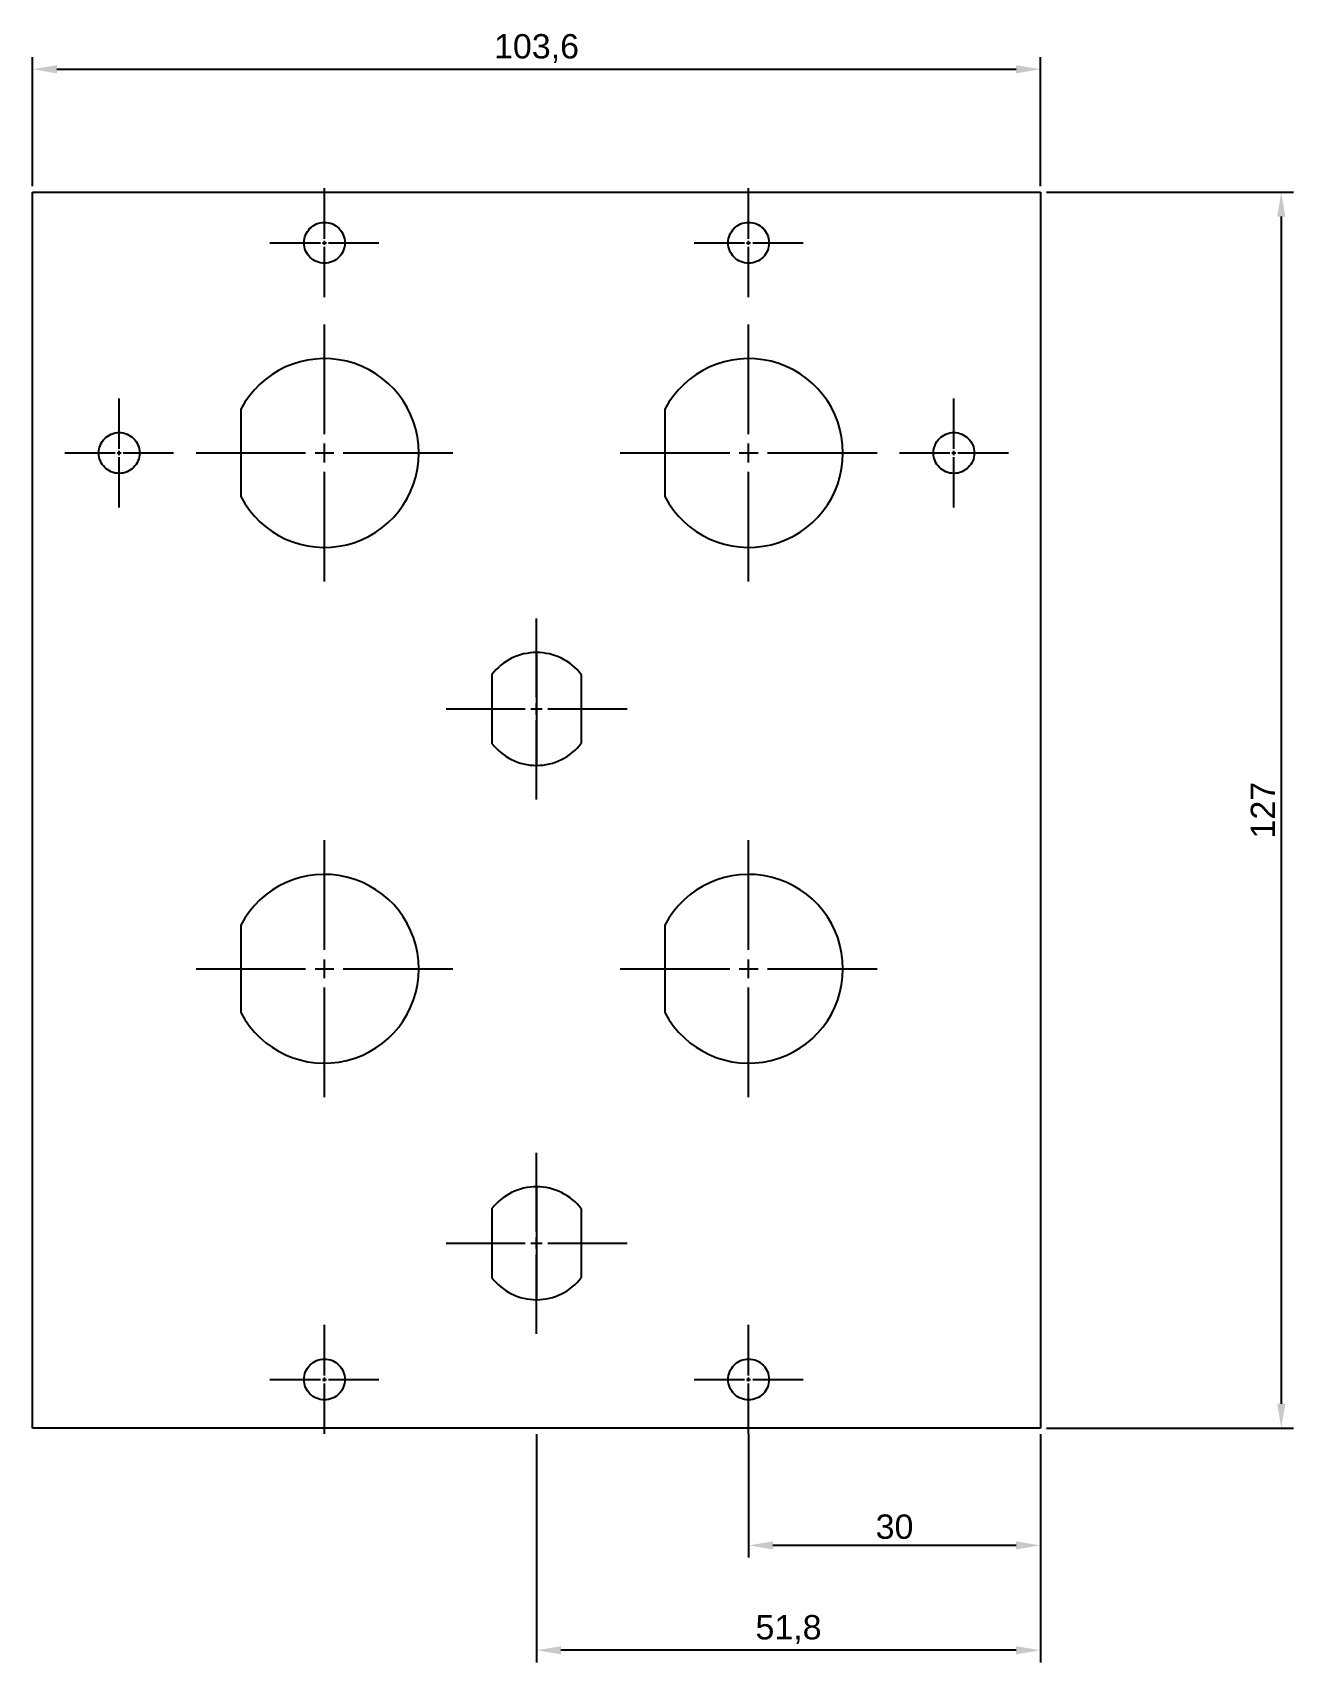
# Model space of a CAD drawing. Header units: millimetres. Extents: x 3100 to 3230, y 1386 to 1554.
import ezdxf

# ---------------------------------------------------------------- set-up
doc = ezdxf.new("R2010")
doc.units = ezdxf.units.MM
doc.linetypes.add('CENTER2', pattern=[28.575, 19.05, -3.175, 3.175, -3.175])
doc.styles.get("Standard").update_dxf_attribs({"font": 'arial.ttf'})
doc.dimstyles.new('ISO-25', dxfattribs={"dimtxt": 2.5, "dimasz": 2.5, "dimexe": 1.25, "dimexo": 0.625, "dimtad": 1, "dimtxsty": 'Standard', "dimcen": 2.5, "dimadec": 0, "dimazin": 0, "dimtfac": 1, "dimtmove": 0, "dimatfit": 3, "dimfxl": 1, "dimarcsym": 0})

# ---------------------------------------------------------------- blocks, each defined once
blk = doc.blocks.new('*U2')
at = {"color": 0, "linetype": 'CENTER2', "transparency": 16777216}
for p, q in [((0, 1.94), (0, 13.2)), ((-13.2, 0), (-1.94, 0)), ((1.94, 0), (13.2, 0)), ((0, -13.2), (0, -1.94))]:
    blk.add_line(p, q, dxfattribs=at)
at = {"color": 0, "linetype": 'Continuous', "transparency": 16777216}
for p, q in [((-0.97, 0), (0.97, 0)), ((0, -0.97), (0, 0.97))]:
    blk.add_line(p, q, dxfattribs=at)
blk = doc.blocks.new('*U3')
at = {"color": 0, "linetype": 'CENTER2', "transparency": 16777216}
for p, q in [((0, 0.42), (0, 5.6)), ((-5.6, 0), (-0.42, 0)), ((0.42, 0), (5.6, 0)), ((0, -5.6), (0, -0.42))]:
    blk.add_line(p, q, dxfattribs=at)
at = {"color": 0, "linetype": 'Continuous', "transparency": 16777216}
for p, q in [((-0.21, 0), (0.21, 0)), ((0, -0.21), (0, 0.21))]:
    blk.add_line(p, q, dxfattribs=at)
blk = doc.blocks.new('*U4')
at = {"color": 0, "linetype": 'CENTER2', "transparency": 16777216}
for p, q in [((0, 0.42), (0, 5.6)), ((-5.6, 0), (-0.42, 0)), ((0.42, 0), (5.6, 0)), ((0, -5.6), (0, -0.42))]:
    blk.add_line(p, q, dxfattribs=at)
at = {"color": 0, "linetype": 'Continuous', "transparency": 16777216}
for p, q in [((-0.21, 0), (0.21, 0)), ((0, -0.21), (0, 0.21))]:
    blk.add_line(p, q, dxfattribs=at)
blk = doc.blocks.new('*U5')
at = {"color": 0, "linetype": 'CENTER2', "transparency": 16777216}
for p, q in [((0, 0.42), (0, 5.6)), ((-5.6, 0), (-0.42, 0)), ((0.42, 0), (5.6, 0)), ((0, -5.6), (0, -0.42))]:
    blk.add_line(p, q, dxfattribs=at)
at = {"color": 0, "linetype": 'Continuous', "transparency": 16777216}
for p, q in [((-0.21, 0), (0.21, 0)), ((0, -0.21), (0, 0.21))]:
    blk.add_line(p, q, dxfattribs=at)
blk = doc.blocks.new('*U6')
at = {"color": 0, "linetype": 'CENTER2', "transparency": 16777216}
for p, q in [((0, 1.94), (0, 13.2)), ((-13.2, 0), (-1.94, 0)), ((1.94, 0), (13.2, 0)), ((0, -13.2), (0, -1.94))]:
    blk.add_line(p, q, dxfattribs=at)
at = {"color": 0, "linetype": 'Continuous', "transparency": 16777216}
for p, q in [((-0.97, 0), (0.97, 0)), ((0, -0.97), (0, 0.97))]:
    blk.add_line(p, q, dxfattribs=at)
blk = doc.blocks.new('*U7')
at = {"color": 0, "linetype": 'CENTER2', "transparency": 16777216}
for p, q in [((0, 0.42), (0, 5.6)), ((-5.6, 0), (-0.42, 0)), ((0.42, 0), (5.6, 0)), ((0, -5.6), (0, -0.42))]:
    blk.add_line(p, q, dxfattribs=at)
at = {"color": 0, "linetype": 'Continuous', "transparency": 16777216}
for p, q in [((-0.21, 0), (0.21, 0)), ((0, -0.21), (0, 0.21))]:
    blk.add_line(p, q, dxfattribs=at)
blk = doc.blocks.new('*U8')
at = {"color": 0, "linetype": 'CENTER2', "transparency": 16777216}
for p, q in [((0, 1.16), (0, 9.3)), ((-9.3, 0), (-1.16, 0)), ((1.16, 0), (9.3, 0)), ((0, -9.3), (0, -1.16))]:
    blk.add_line(p, q, dxfattribs=at)
at = {"color": 0, "linetype": 'Continuous', "transparency": 16777216}
for p, q in [((-0.58, 0), (0.58, 0)), ((0, -0.58), (0, 0.58))]:
    blk.add_line(p, q, dxfattribs=at)
blk = doc.blocks.new('*U9')
at = {"color": 0, "linetype": 'CENTER2', "transparency": 16777216}
for p, q in [((0, 1.94), (0, 13.2)), ((-13.2, 0), (-1.94, 0)), ((1.94, 0), (13.2, 0)), ((0, -13.2), (0, -1.94))]:
    blk.add_line(p, q, dxfattribs=at)
at = {"color": 0, "linetype": 'Continuous', "transparency": 16777216}
for p, q in [((-0.97, 0), (0.97, 0)), ((0, -0.97), (0, 0.97))]:
    blk.add_line(p, q, dxfattribs=at)
blk = doc.blocks.new('*U10')
at = {"color": 0, "linetype": 'CENTER2', "transparency": 16777216}
for p, q in [((0, 1.16), (0, 9.3)), ((-9.3, 0), (-1.16, 0)), ((1.16, 0), (9.3, 0)), ((0, -9.3), (0, -1.16))]:
    blk.add_line(p, q, dxfattribs=at)
at = {"color": 0, "linetype": 'Continuous', "transparency": 16777216}
for p, q in [((-0.58, 0), (0.58, 0)), ((0, -0.58), (0, 0.58))]:
    blk.add_line(p, q, dxfattribs=at)
blk = doc.blocks.new('*U11')
at = {"color": 0, "linetype": 'CENTER2', "transparency": 16777216}
for p, q in [((0, 1.94), (0, 13.2)), ((-13.2, 0), (-1.94, 0)), ((1.94, 0), (13.2, 0)), ((0, -13.2), (0, -1.94))]:
    blk.add_line(p, q, dxfattribs=at)
at = {"color": 0, "linetype": 'Continuous', "transparency": 16777216}
for p, q in [((-0.97, 0), (0.97, 0)), ((0, -0.97), (0, 0.97))]:
    blk.add_line(p, q, dxfattribs=at)
blk = doc.blocks.new('*U12')
at = {"color": 0, "linetype": 'CENTER2', "transparency": 16777216}
for p, q in [((0, 0.42), (0, 5.6)), ((-5.6, 0), (-0.42, 0)), ((0.42, 0), (5.6, 0)), ((0, -5.6), (0, -0.42))]:
    blk.add_line(p, q, dxfattribs=at)
at = {"color": 0, "linetype": 'Continuous', "transparency": 16777216}
for p, q in [((-0.21, 0), (0.21, 0)), ((0, -0.21), (0, 0.21))]:
    blk.add_line(p, q, dxfattribs=at)
blk = doc.blocks.new('*U13')
at = {"color": 0, "linetype": 'CENTER2', "transparency": 16777216}
for p, q in [((0, 0.42), (0, 5.6)), ((-5.6, 0), (-0.42, 0)), ((0.42, 0), (5.6, 0)), ((0, -5.6), (0, -0.42))]:
    blk.add_line(p, q, dxfattribs=at)
at = {"color": 0, "linetype": 'Continuous', "transparency": 16777216}
for p, q in [((-0.21, 0), (0.21, 0)), ((0, -0.21), (0, 0.21))]:
    blk.add_line(p, q, dxfattribs=at)
blk = doc.blocks.new('*D14')
at = {"color": 0, "lineweight": -2, "transparency": 16777216}
for p, q in [((3173.99, 1409.65), (3173.99, 1396.97)), ((3203.99, 1409.65), (3203.99, 1396.97)), ((3201.49, 1398.22), (3176.49, 1398.22))]:
    blk.add_line(p, q, dxfattribs=at)
at = {"color": 0, "transparency": 16777216}
for points in [[(3176.49, 1398.64), (3176.49, 1397.81), (3173.99, 1398.22)], [(3201.49, 1398.64), (3201.49, 1397.81), (3203.99, 1398.22)]]:
    blk.add_solid(points, dxfattribs=at)
at = {"layer": 'Defpoints', "color": 0, "transparency": 16777216}
for p in [(3173.99, 1410.27), (3203.99, 1410.27), (3173.99, 1398.22)]:
    blk.add_point(p, dxfattribs=at)
at = {"color": 0, "transparency": 16777216, "insert": (3188.99, 1400.13), "char_height": 2.5, "attachment_point": 5}
blk.add_mtext('30', dxfattribs=at)
blk = doc.blocks.new('*D15')
at = {"color": 0, "lineweight": -2, "transparency": 16777216}
for p, q in [((3152.19, 1409.65), (3152.19, 1386.2)), ((3203.99, 1409.65), (3203.99, 1386.2)), ((3201.49, 1387.45), (3154.69, 1387.45))]:
    blk.add_line(p, q, dxfattribs=at)
at = {"color": 0, "transparency": 16777216}
for points in [[(3154.69, 1387.86), (3154.69, 1387.03), (3152.19, 1387.45)], [(3201.49, 1387.86), (3201.49, 1387.03), (3203.99, 1387.45)]]:
    blk.add_solid(points, dxfattribs=at)
at = {"layer": 'Defpoints', "color": 0, "transparency": 16777216}
for p in [(3152.19, 1410.27), (3203.99, 1410.27), (3152.19, 1387.45)]:
    blk.add_point(p, dxfattribs=at)
at = {"color": 0, "transparency": 16777216, "insert": (3178.09, 1389.58), "char_height": 2.5, "attachment_point": 5}
blk.add_mtext('51,8', dxfattribs=at)
blk = doc.blocks.new('*D16')
at = {"color": 0, "lineweight": -2, "transparency": 16777216}
for p, q in [((3100.39, 1537.9), (3100.39, 1551.15)), ((3203.99, 1537.9), (3203.99, 1551.15)), ((3102.89, 1549.9), (3201.49, 1549.9))]:
    blk.add_line(p, q, dxfattribs=at)
at = {"color": 0, "transparency": 16777216}
for points in [[(3102.89, 1550.32), (3102.89, 1549.48), (3100.39, 1549.9)], [(3201.49, 1550.32), (3201.49, 1549.48), (3203.99, 1549.9)]]:
    blk.add_solid(points, dxfattribs=at)
at = {"layer": 'Defpoints', "color": 0, "transparency": 16777216}
for p in [(3203.99, 1549.9), (3100.39, 1537.27), (3203.99, 1537.27)]:
    blk.add_point(p, dxfattribs=at)
at = {"color": 0, "transparency": 16777216, "insert": (3152.19, 1552.03), "char_height": 2.5, "attachment_point": 5}
blk.add_mtext('103,6', dxfattribs=at)
blk = doc.blocks.new('*D17')
at = {"color": 0, "lineweight": -2, "transparency": 16777216}
for p, q in [((3204.61, 1537.27), (3229.99, 1537.27)), ((3228.74, 1534.77), (3228.74, 1412.77)), ((3204.61, 1410.27), (3229.99, 1410.27))]:
    blk.add_line(p, q, dxfattribs=at)
at = {"color": 0, "transparency": 16777216}
for points in [[(3228.32, 1534.77), (3229.16, 1534.77), (3228.74, 1537.27)], [(3228.32, 1412.77), (3229.16, 1412.77), (3228.74, 1410.27)]]:
    blk.add_solid(points, dxfattribs=at)
at = {"layer": 'Defpoints', "color": 0, "transparency": 16777216}
for p in [(3203.99, 1537.27), (3203.99, 1410.27), (3228.74, 1410.27)]:
    blk.add_point(p, dxfattribs=at)
at = {"color": 0, "transparency": 16777216, "insert": (3226.86, 1473.77), "char_height": 2.5, "attachment_point": 5, "rotation": 90}
blk.add_mtext('127', dxfattribs=at)

msp = doc.modelspace()

# ---------------------------------------------------------------- linework, layer by layer
for p, q in [((3100.39, 1537.271), (3203.99, 1537.271)), ((3100.39, 1410.271), (3100.39, 1537.271)), ((3203.99, 1537.271), (3203.99, 1410.271)), ((3152.19, 1489.971), (3152.19, 1478.371)), ((3147.59, 1487.704), (3147.59, 1480.638)), ((3156.79, 1487.704), (3156.79, 1480.638)), ((3152.19, 1435.071), (3152.19, 1423.471)), ((3147.59, 1432.804), (3147.59, 1425.738)), ((3156.79, 1432.804), (3156.79, 1425.738)), ((3203.99, 1410.271), (3100.39, 1410.271))]:
    msp.add_line(p, q)
at = {"linetype": 'CENTER2'}
for p, q in [((3121.79, 1514.958), (3121.79, 1505.985)), ((3165.39, 1514.958), (3165.39, 1505.985)), ((3121.79, 1461.958), (3121.79, 1452.985)), ((3165.39, 1461.958), (3165.39, 1452.985))]:
    msp.add_line(p, q, dxfattribs=at)
for centre in [(3130.39, 1532.071), (3173.99, 1532.071), (3109.29, 1510.471), (3195.09, 1510.471), (3130.39, 1415.271), (3173.99, 1415.271)]:
    msp.add_circle(centre, 2.1, dxfattribs=at)
for centre, radius, start, end in [((3130.39, 1510.471), 9.7, 207.55119, 152.44881), ((3173.99, 1510.471), 9.7, 207.55119, 152.44881), ((3152.19, 1484.171), 5.8, 37.52351, 142.47649), ((3152.19, 1484.171), 5.8, 217.52351, 322.47649), ((3130.39, 1457.471), 9.7, 207.55119, 152.44881), ((3173.99, 1457.471), 9.7, 207.55119, 152.44881), ((3152.19, 1429.271), 5.8, 37.52351, 142.47649), ((3152.19, 1429.271), 5.8, 217.52351, 322.47649)]:
    msp.add_arc(centre, radius, start, end)

# ---------------------------------------------------------------- block references
at = {"color": 2, "linetype": 'CENTER2'}
for name, p in [('*U3', (3130.39, 1532.071)), ('*U5', (3173.99, 1532.071)), ('*U2', (3130.39, 1510.471)), ('*U6', (3173.99, 1510.471)), ('*U4', (3109.29, 1510.471)), ('*U7', (3195.09, 1510.471)), ('*U8', (3152.19, 1484.171)), ('*U11', (3130.39, 1457.471)), ('*U9', (3173.99, 1457.471)), ('*U10', (3152.19, 1429.271)), ('*U13', (3130.39, 1415.271)), ('*U12', (3173.99, 1415.271))]:
    msp.add_blockref(name, p, dxfattribs=at)

# ---------------------------------------------------------------- dimensions: what is measured, and where the dimension line sits
for base, p1, p2, picture, middle in [((3203.99, 1549.901), (3100.39, 1537.271), (3203.99, 1537.271), '*D16', (3152.19, 1552.028)), ((3152.19, 1387.448), (3203.99, 1410.271), (3152.19, 1410.271), '*D15', (3178.09, 1389.575)), ((3173.99, 1398.223), (3203.99, 1410.271), (3173.99, 1410.271), '*D14', (3188.99, 1400.126))]:
    dim = msp.add_linear_dim(base=base, p1=p1, p2=p2, dimstyle='ISO-25')
    dim.commit()
    dim.dimension.update_dxf_attribs({"geometry": picture, "text_midpoint": middle})
dim = msp.add_linear_dim(base=(3228.74, 1410.271), p1=(3203.99, 1537.271), p2=(3203.99, 1410.271), angle=90, dimstyle='ISO-25')
dim.commit()
dim.dimension.update_dxf_attribs({"geometry": '*D17', "text_midpoint": (3226.86, 1473.771)})

doc.saveas('drawing.dxf')
